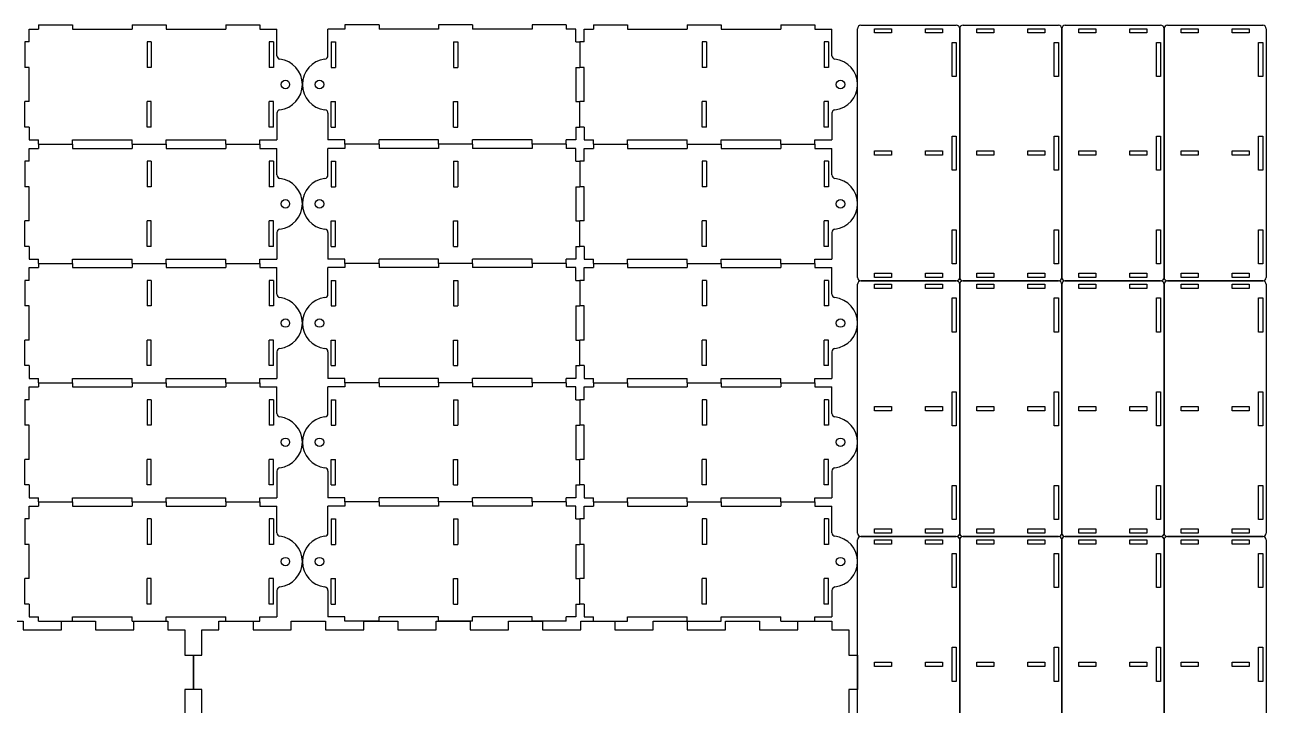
# Model space of a CAD drawing. Header units: millimetres. Extents: x 0 to 1198, y 2 to 800.
# Drawn here: x 469 to 1198, y 401 to 800 of the extents above; entities that cross this region are included whole.
import ezdxf

# ---------------------------------------------------------------- set-up
doc = ezdxf.new("R2010")
doc.units = ezdxf.units.MM

# ---------------------------------------------------------------- blocks, each defined once
blk = doc.blocks.new('40- Side')
at = {"color": 179, "linetype": 'Continuous', "lineweight": 25}
for p, q in [((2, 60), (148, 60)), ((0, 2), (0, 58)), ((150, 58), (150, 2)), ((2, 50), (4.5, 50)), ((2, 40), (2, 50)), ((4.5, 50), (4.5, 40)), ((73.75, 50), (76.25, 50)), ((73.75, 40), (73.75, 50)), ((76.25, 50), (76.25, 40)), ((145.5, 50), (148, 50)), ((145.5, 40), (145.5, 50)), ((148, 50), (148, 40)), ((4.5, 40), (2, 40)), ((76.25, 40), (73.75, 40)), ((148, 40), (145.5, 40)), ((2, 10), (2, 20)), ((2, 20), (4.5, 20)), ((4.5, 20), (4.5, 10)), ((73.75, 10), (73.75, 20)), ((73.75, 20), (76.25, 20)), ((76.25, 20), (76.25, 10)), ((145.5, 10), (145.5, 20)), ((145.5, 20), (148, 20)), ((148, 20), (148, 10)), ((4.5, 10), (2, 10)), ((76.25, 10), (73.75, 10)), ((148, 10), (145.5, 10)), ((148, 0), (2, 0)), ((10, 4.5), (30, 4.5)), ((10, 2), (10, 4.5)), ((30, 2), (10, 2)), ((30, 4.5), (30, 2)), ((65, 4.5), (85, 4.5)), ((65, 2), (65, 4.5)), ((85, 2), (65, 2)), ((85, 4.5), (85, 2)), ((120, 4.5), (140, 4.5)), ((120, 2), (120, 4.5)), ((140, 2), (120, 2)), ((140, 4.5), (140, 2))]:
    blk.add_line(p, q, dxfattribs=at)
for centre, start, end in [((2, 58), 90, 180), ((148, 58), 0, 90), ((2, 2), 180, 270), ((148, 2), 270, 0)]:
    blk.add_arc(centre, 2, start, end, dxfattribs=at)
blk = doc.blocks.new('20- Bottom-75')
at = {"color": 179, "linetype": 'Continuous', "lineweight": 25}
for p, q in [((25, 67.5), (15, 67.5)), ((15, 51.88), (15, 67.5)), ((25, 70), (25, 67.5)), ((45, 70), (25, 70)), ((45, 70), (45, 67.5)), ((80, 67.5), (45, 67.5)), ((80, 70), (80, 67.5)), ((100, 70), (80, 70)), ((100, 70), (100, 67.5)), ((135, 67.5), (100, 67.5)), ((135, 70), (135, 67.5)), ((155, 70), (135, 70)), ((155, 70), (155, 67.5)), ((160.5, 67.5), (155, 67.5)), ((160.5, 60), (160.5, 67.5)), ((17, 60), (17, 45)), ((17, 60), (19.5, 60)), ((19.5, 60), (19.5, 45)), ((88.75, 60), (91.25, 60)), ((88.75, 60), (88.75, 45)), ((91.25, 60), (91.25, 45)), ((160.5, 60), (163, 60)), ((163, 60), (163, 45)), ((17, 45), (19.5, 45)), ((88.75, 45), (91.25, 45)), ((160.5, 45), (160.5, 25)), ((160.5, 45), (163, 45)), ((17, 25), (19.5, 25)), ((17, 10), (17, 25)), ((19.5, 10), (19.5, 25)), ((88.75, 25), (91.25, 25)), ((88.75, 10), (88.75, 25)), ((91.25, 10), (91.25, 25)), ((160.5, 25), (163, 25)), ((163, 10), (163, 25)), ((15, 18.12), (15, 2.5)), ((17, 10), (19.5, 10)), ((88.75, 10), (91.25, 10)), ((160.5, 10), (160.5, 2.5)), ((160.5, 10), (163, 10)), ((25, 2.5), (15, 2.5)), ((25, 0), (25, 2.5)), ((45, 0), (25, 0)), ((80, 2.5), (45, 2.5)), ((45, 0), (45, 2.5)), ((80, 0), (80, 2.5)), ((100, 0), (80, 0)), ((135, 2.5), (100, 2.5)), ((100, 0), (100, 2.5)), ((135, 0), (135, 2.5)), ((155, 0), (135, 0)), ((160.5, 2.5), (155, 2.5)), ((155, 0), (155, 2.5))]:
    blk.add_line(p, q, dxfattribs=at)
blk.add_circle((10, 35), 2.5, dxfattribs=at)
for centre, radius, start, end in [((13, 51.88), 2, 276.75633, 0), ((15, 35), 15, 96.75633, 263.24367), ((13, 18.12), 2, 0, 83.24367)]:
    blk.add_arc(centre, radius, start, end, dxfattribs=at)
blk = doc.blocks.new('20- Bottom-66')
at = {"color": 179, "linetype": 'Continuous', "lineweight": 25}
for p, q in [((15, 150), (15, 155)), ((15, 155), (35, 155)), ((35, 155), (35, 150)), ((57.5, 150), (57.5, 155)), ((57.5, 155), (77.5, 155)), ((77.5, 155), (77.5, 150)), ((100, 150), (100, 155)), ((100, 155), (120, 155)), ((120, 155), (120, 150)), ((142.5, 150), (142.5, 155)), ((142.5, 155), (162.5, 155)), ((162.5, 155), (162.5, 150)), ((185, 150), (185, 155)), ((185, 155), (205, 155)), ((205, 155), (205, 150)), ((227.5, 150), (227.5, 155)), ((227.5, 155), (247.5, 155)), ((247.5, 155), (247.5, 150)), ((270, 150), (270, 155)), ((270, 155), (290, 155)), ((290, 155), (290, 150)), ((312.5, 150), (312.5, 155)), ((312.5, 155), (332.5, 155)), ((332.5, 155), (332.5, 150)), ((355, 150), (355, 155)), ((355, 155), (375, 155)), ((375, 155), (375, 150)), ((5, 135), (5, 150)), ((5, 150), (15, 150)), ((35, 150), (57.5, 150)), ((77.5, 150), (100, 150)), ((120, 150), (142.5, 150)), ((162.5, 150), (185, 150)), ((205, 150), (227.5, 150)), ((247.5, 150), (270, 150)), ((290, 150), (312.5, 150)), ((332.5, 150), (355, 150)), ((375, 150), (385, 150)), ((385, 150), (385, 135)), ((0, 115), (0, 135)), ((0, 135), (5, 135)), ((385, 135), (390, 135)), ((390, 135), (390, 115)), ((5, 115), (0, 115)), ((5, 87.5), (5, 115)), ((390, 115), (385, 115)), ((385, 115), (385, 87.5)), ((0, 67.5), (0, 87.5)), ((0, 87.5), (5, 87.5)), ((385, 87.5), (390, 87.5)), ((390, 87.5), (390, 67.5)), ((5, 67.5), (0, 67.5)), ((5, 40), (5, 67.5)), ((390, 67.5), (385, 67.5)), ((385, 67.5), (385, 40)), ((15, 57.5), (35, 57.5)), ((15, 55), (15, 57.5)), ((35, 55), (15, 55)), ((35, 57.5), (35, 55)), ((57.5, 57.5), (77.5, 57.5)), ((57.5, 55), (57.5, 57.5)), ((77.5, 55), (57.5, 55)), ((77.5, 57.5), (77.5, 55)), ((100, 57.5), (120, 57.5)), ((100, 55), (100, 57.5)), ((120, 55), (100, 55)), ((120, 57.5), (120, 55)), ((142.5, 57.5), (162.5, 57.5)), ((142.5, 55), (142.5, 57.5)), ((162.5, 55), (142.5, 55)), ((162.5, 57.5), (162.5, 55)), ((185, 57.5), (205, 57.5)), ((185, 55), (185, 57.5)), ((205, 55), (185, 55)), ((205, 57.5), (205, 55)), ((227.5, 57.5), (247.5, 57.5)), ((227.5, 55), (227.5, 57.5)), ((247.5, 55), (227.5, 55)), ((247.5, 57.5), (247.5, 55)), ((270, 57.5), (290, 57.5)), ((270, 55), (270, 57.5)), ((290, 55), (270, 55)), ((290, 57.5), (290, 55)), ((312.5, 57.5), (332.5, 57.5)), ((312.5, 55), (312.5, 57.5)), ((332.5, 55), (312.5, 55)), ((332.5, 57.5), (332.5, 55)), ((355, 55), (355, 57.5)), ((355, 57.5), (375, 57.5)), ((375, 55), (355, 55)), ((375, 57.5), (375, 55)), ((0, 20), (0, 40)), ((0, 40), (5, 40)), ((385, 40), (390, 40)), ((390, 40), (390, 20)), ((5, 20), (0, 20)), ((5, 5), (5, 20)), ((390, 20), (385, 20)), ((385, 20), (385, 5)), ((15, 5), (5, 5)), ((15, 0), (15, 5)), ((35, 0), (15, 0)), ((57.5, 5), (35, 5)), ((35, 5), (35, 0)), ((57.5, 0), (57.5, 5)), ((77.5, 0), (57.5, 0)), ((100, 5), (77.5, 5)), ((77.5, 5), (77.5, 0)), ((100, 0), (100, 5)), ((120, 0), (100, 0)), ((142.5, 5), (120, 5)), ((120, 5), (120, 0)), ((142.5, 0), (142.5, 5)), ((162.5, 0), (142.5, 0)), ((185, 5), (162.5, 5)), ((162.5, 5), (162.5, 0)), ((185, 0), (185, 5)), ((205, 0), (185, 0)), ((227.5, 5), (205, 5)), ((205, 5), (205, 0)), ((227.5, 0), (227.5, 5)), ((247.5, 0), (227.5, 0)), ((270, 5), (247.5, 5)), ((247.5, 5), (247.5, 0)), ((270, 0), (270, 5)), ((290, 0), (270, 0)), ((312.5, 5), (290, 5)), ((290, 5), (290, 0)), ((312.5, 0), (312.5, 5)), ((332.5, 0), (312.5, 0)), ((355, 5), (332.5, 5)), ((332.5, 5), (332.5, 0)), ((355, 0), (355, 5)), ((375, 0), (355, 0)), ((375, 5), (375, 0)), ((385, 5), (375, 5))]:
    blk.add_line(p, q, dxfattribs=at)

msp = doc.modelspace()

# ---------------------------------------------------------------- block references
at = {"color": 7, "linetype": 'Continuous'}
for name, p, rotation in [('20- Bottom-75', (632.394, 800.001), 180), ('20- Bottom-75', (958.394, 800.001), 180), ('40- Side', (1018.394, 649.718), 90), ('40- Side', (1078.394, 649.718), 90), ('40- Side', (1138.394, 649.718), 90), ('40- Side', (1198.394, 649.718), 90), ('20- Bottom-75', (632.394, 730.001), 180), ('20- Bottom-75', (958.394, 730.001), 180), ('20- Bottom-75', (632.394, 660.001), 180), ('20- Bottom-75', (958.394, 660.001), 180), ('40- Side', (1018.394, 499.718), 90), ('40- Side', (1078.394, 499.718), 90), ('40- Side', (1138.394, 499.718), 90), ('40- Side', (1198.394, 499.718), 90), ('20- Bottom-75', (632.394, 590.001), 180), ('20- Bottom-75', (958.394, 590.001), 180), ('20- Bottom-75', (632.394, 520.001), 180), ('20- Bottom-75', (958.394, 520.001), 180), ('40- Side', (1018.394, 349.718), 90), ('40- Side', (1078.394, 349.718), 90), ('40- Side', (1138.394, 349.718), 90), ('40- Side', (1198.394, 349.718), 90)]:
    msp.add_blockref(name, p, dxfattribs=dict(at, rotation=rotation))
for name, p in [('20- Bottom-75', (632.394, 730.001)), ('20- Bottom-75', (632.394, 660.001)), ('20- Bottom-75', (632.394, 590.001)), ('20- Bottom-75', (632.394, 520.001)), ('20- Bottom-75', (632.394, 450.001)), ('20- Bottom-66', (178.394, 295.001)), ('20- Bottom-66', (568.394, 295.001))]:
    msp.add_blockref(name, p, dxfattribs=at)

doc.saveas('drawing.dxf')
